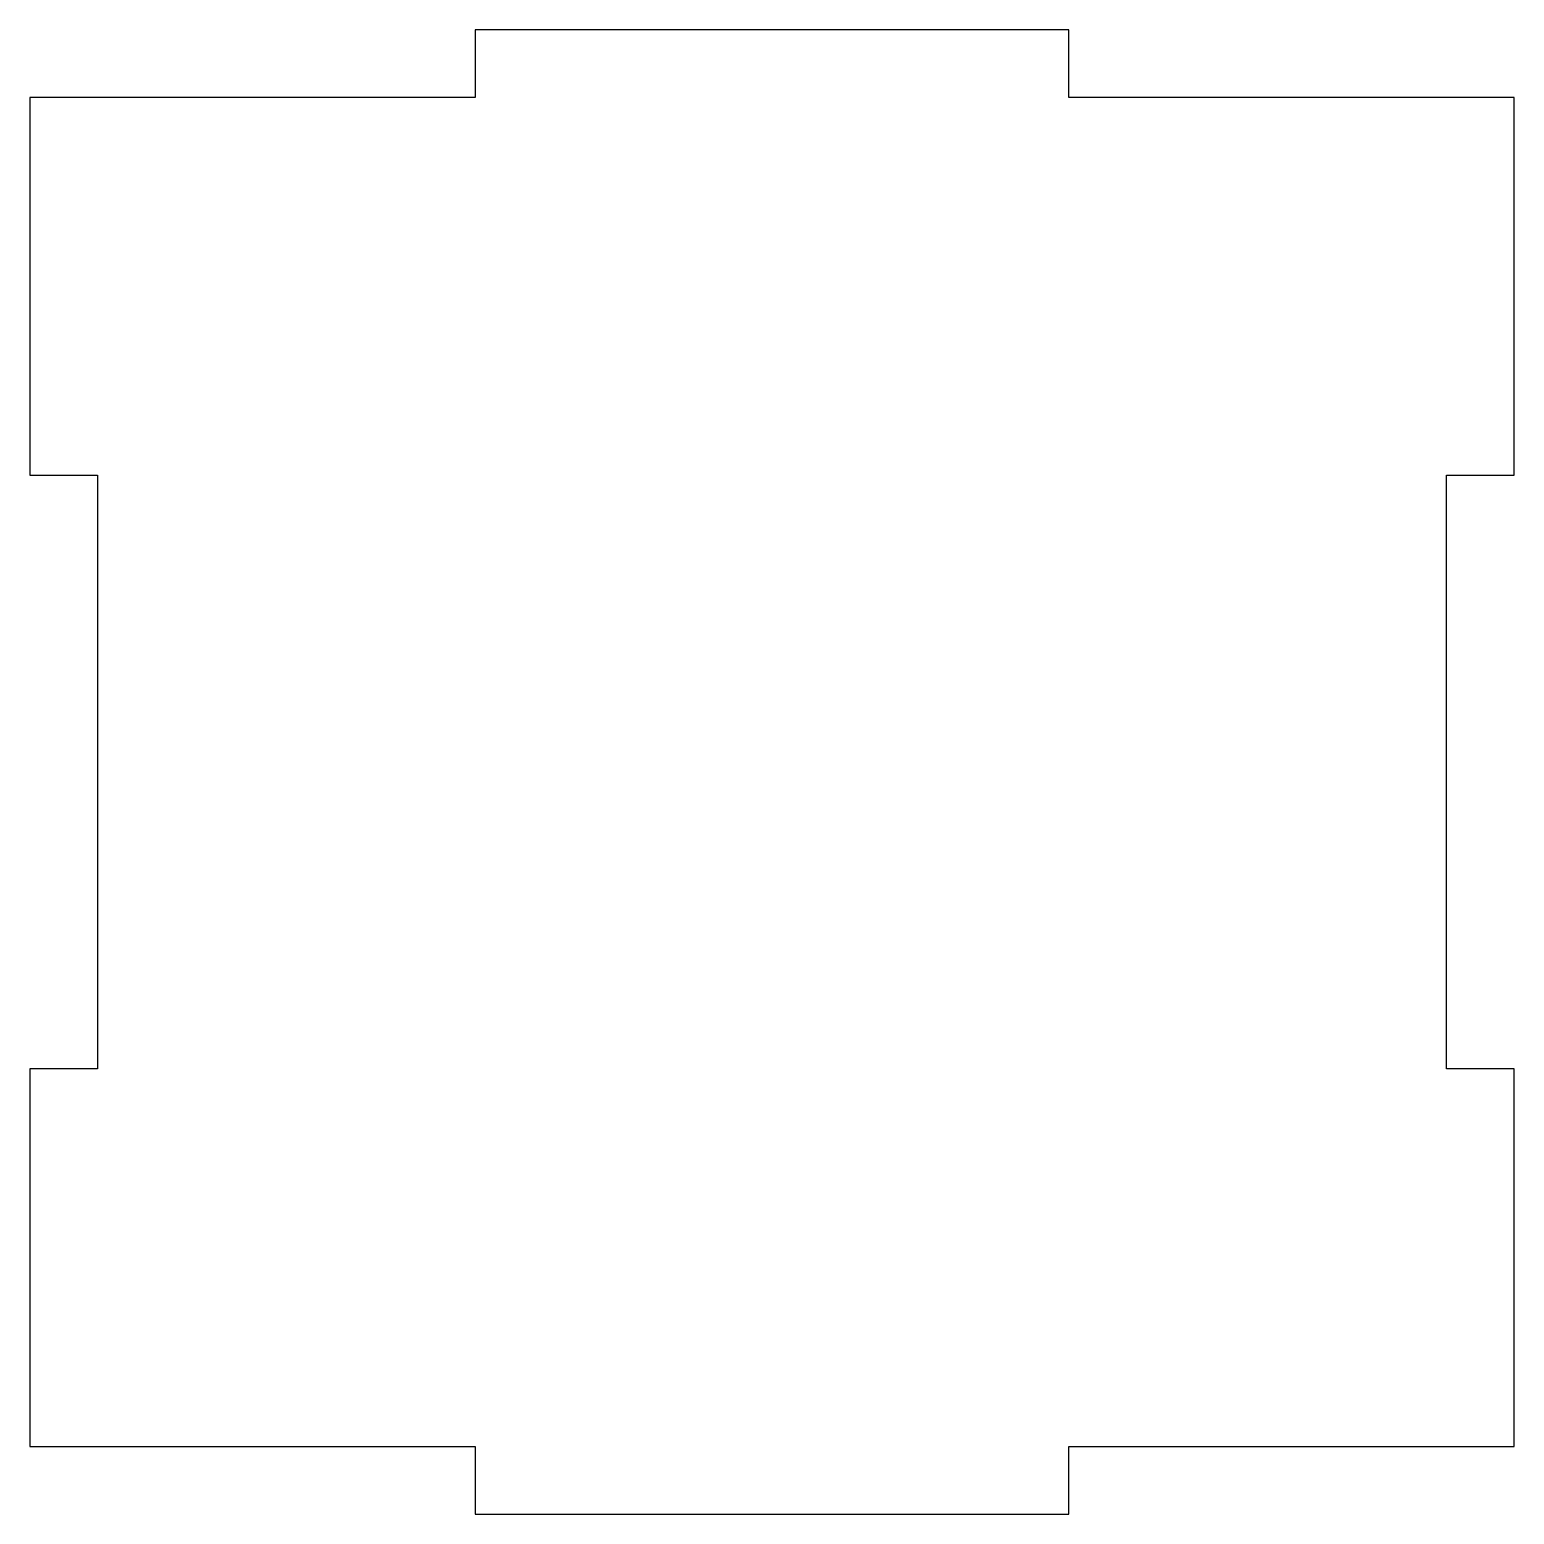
# Model space of a CAD drawing. Header units: inches. Extents: x -1.25 to 1.25, y -1.25 to 1.25.
import ezdxf

# ---------------------------------------------------------------- set-up
doc = ezdxf.new("R2010")
doc.units = ezdxf.units.IN
doc.header["$LTSCALE"] = 0.03937
doc.header["$MEASUREMENT"] = 0
doc.layers.add('Default', color=18, linetype='Continuous')

msp = doc.modelspace()

# ---------------------------------------------------------------- linework, layer by layer
at = {"layer": 'Default', "color": 4}
msp.add_lwpolyline([(-0.5, 1.136), (-1.136, 1.136), (-1.136, 1.136), (-1.25, 1.136), (-1.25, 0.5), (-1.25, 0.5), (-1.136, 0.5), (-1.136, -0.5), (-1.136, -0.5), (-1.25, -0.5), (-1.25, -1.136), (-1.25, -1.136), (-1.136, -1.136), (-0.5, -1.136), (-0.5, -1.136), (-0.5, -1.25), (0.5, -1.25), (0.5, -1.25), (0.5, -1.136), (1.136, -1.136), (1.136, -1.136), (1.25, -1.136), (1.25, -0.5), (1.25, -0.5), (1.136, -0.5), (1.136, 0.5), (1.136, 0.5), (1.25, 0.5), (1.25, 1.136), (1.25, 1.136), (1.136, 1.136), (0.5, 1.136), (0.5, 1.136), (0.5, 1.25), (-0.5, 1.25), (-0.5, 1.25), (-0.5, 1.136)], dxfattribs=at)

doc.saveas('drawing.dxf')
